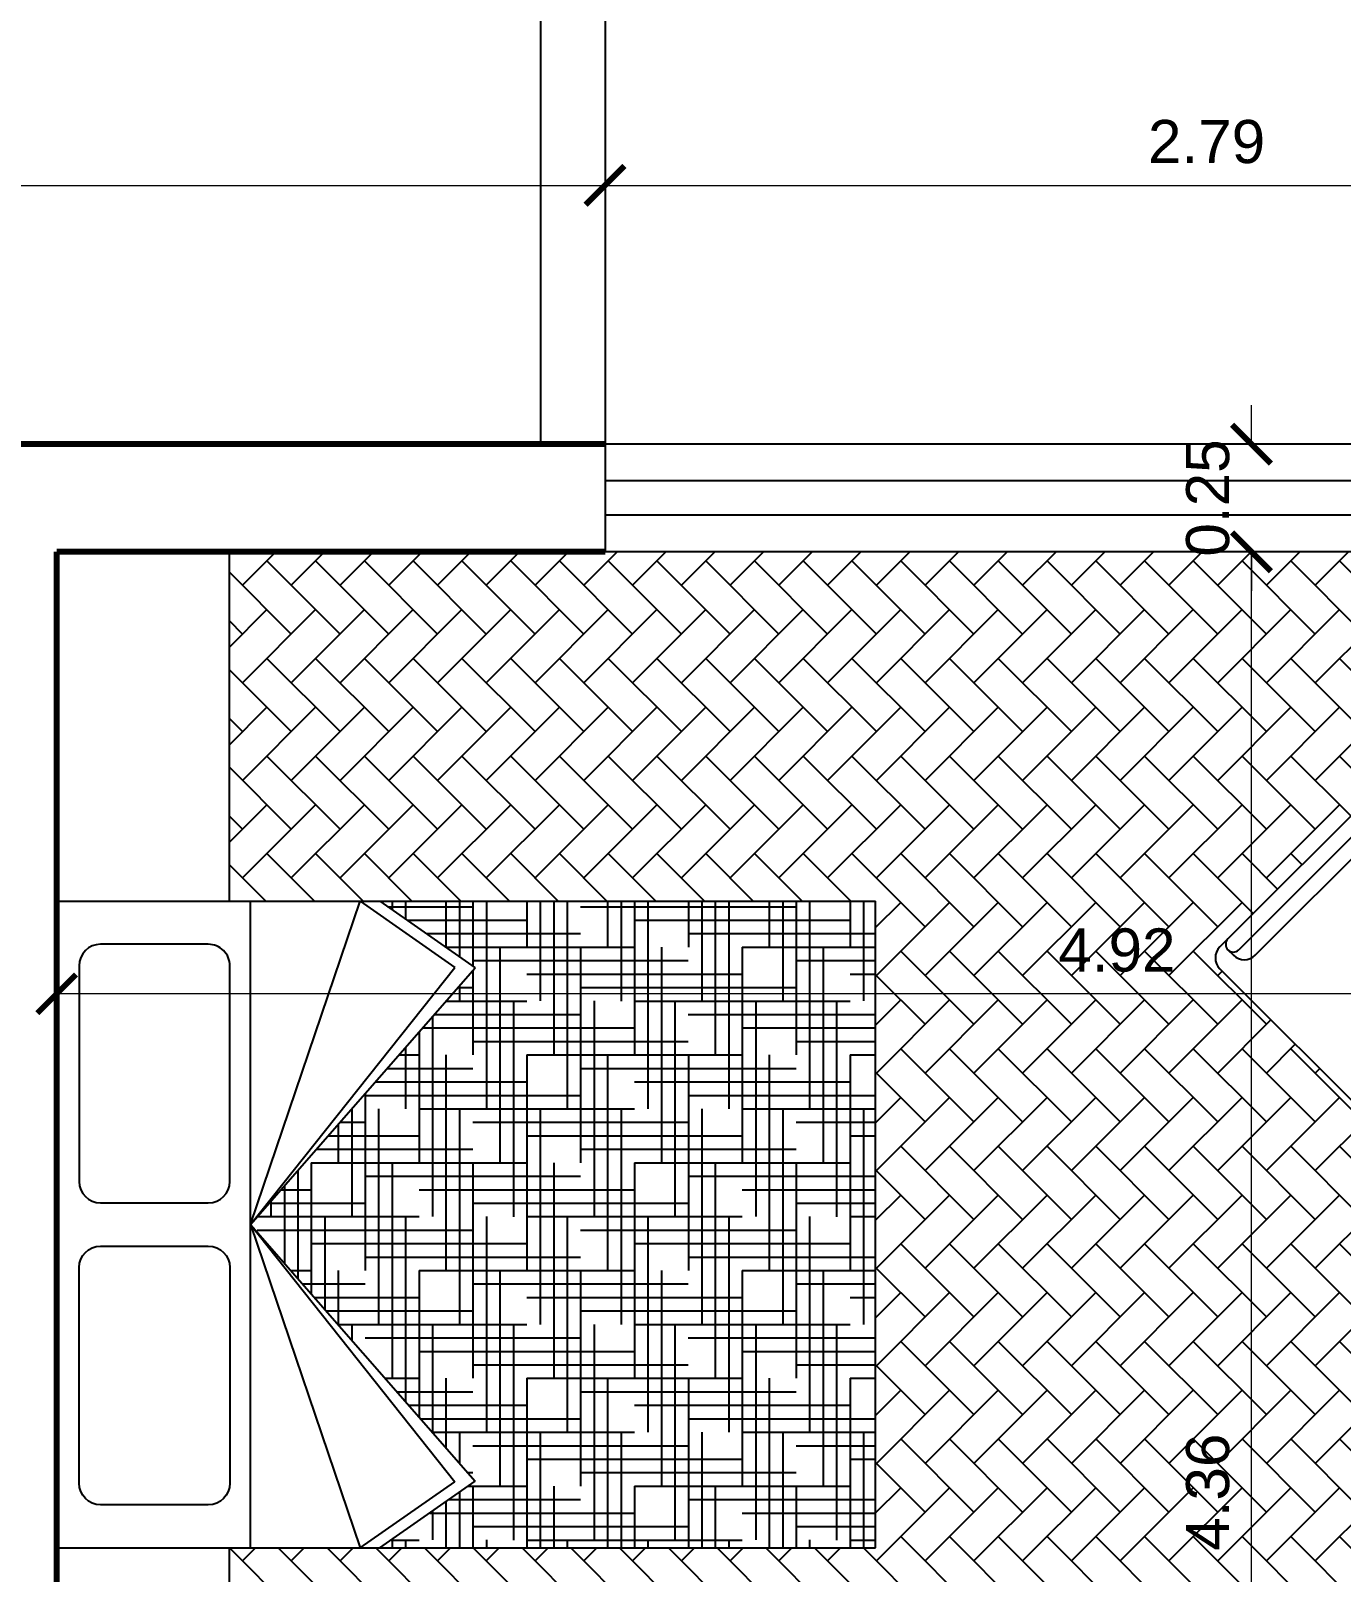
# Model space of a CAD drawing. Header units: inches. Extents: x -1.4 to 10.6, y -3.4 to 32.7.
# Drawn here: x 3.98 to 7.02, y 7.578 to 11.153 of the extents above; entities that cross this region are included whole.
import ezdxf

# ---------------------------------------------------------------- set-up
doc = ezdxf.new("R2010")
doc.units = ezdxf.units.IN
doc.header["$MEASUREMENT"] = 0
doc.linetypes.add('CONTINUA', pattern=[0])
for name, color, linetype in [('Cotas', 60, 'Continuous'), ('Mobiliario', 2, 'Continuous'), ('Pared lejana', 152, 'Continuous'), ('Textura piso', 8, 'Continuous'), ('Ventana', 4, 'Continuous')]:
    doc.layers.add(name, color=color, linetype=linetype)
doc.layers.add('Paredes', color=5, linetype='Continuous', lineweight=80)
doc.styles.get("Standard").update_dxf_attribs({"font": 'arial.ttf'})
doc.dimstyles.new('Cotas', dxfattribs={"dimtxt": 0.1, "dimasz": 0.09, "dimexe": 0.2, "dimexo": 0.4, "dimgap": 0.05, "dimtad": 1, "dimzin": 0, "dimdsep": 46, "dimtxsty": 'Standard', "dimblk": 'ARCHTICK', "dimcen": 0.09, "dimse1": 1, "dimse2": 1, "dimclrd": 60, "dimclre": 256, "dimadec": 0, "dimazin": 0, "dimtfac": 1, "dimtix": 1, "dimtofl": 0, "dimtmove": 1, "dimatfit": 3, "dimfxl": 0, "dimtolj": 1, "dimtzin": 0, "dimlwd": 9, "dimarcsym": 0})

# ---------------------------------------------------------------- blocks, each defined once
blk = doc.blocks.new('CAMA DOBLE PLAZA')
at = {"color": 0}
for p, q in [((1.77635683940025e-15, 1.899999999999995), (0, 0)), ((0, 1.899999999999995), (1.500000000000002, 1.899999999999995)), ((1.5, 1.899999999999995), (1.5, 0)), ((1.77635683940025e-15, 1.449999999999999), (1.5, 1.449999999999996)), ((0.7499999999999964, 1.449999999999999), (-1.06581410364015e-14, 1.195621545091964)), ((0.7499999999999964, 1.449999999999999), (0.153546070067117, 0.9760129355106919)), ((0.7499999999999964, 1.449999999999999), (0.1546249828623143, 0.9288482800108291)), ((0.7499999999999947, 1.449999999999999), (1.345375017137677, 0.9288482800108291)), ((0.7499999999999947, 1.449999999999999), (1.5, 1.195621545091964)), ((0.7499999999999947, 1.449999999999999), (1.346453929932874, 0.9760129355106919)), ((-1.06581410364015e-14, 1.195621545091964), (0.153546070067117, 0.9760129355106919)), ((1.5, 1.195621545091964), (1.346453929932874, 0.9760129355106919)), ((-1.06581410364015e-14, 1.149999999999995), (0.1546249828623143, 0.9288482800108291)), ((1.5, 1.149999999999995), (1.345375017137677, 0.9288482800108291)), ((0, 0), (1.500000000000002, -3.552713678800501e-15))]:
    blk.add_line(p, q, dxfattribs=at)
for points in [[(0.6500000000000004, 1.848109540588926, -0.4142135623730951), (0.7000000000000011, 1.798109540588925), (0.7000000000000011, 1.548109540588928, -0.4142135623730951), (0.6500000000000004, 1.498109540588928), (0.1500000000000021, 1.498109540588924, -0.4142135623730971), (0.1000000000000014, 1.548109540588925), (0.1000000000000014, 1.798109540588921, -0.4142135623730951), (0.1500000000000021, 1.848109540588922)], [(0.8500000000000032, 1.848109540588926, 0.4142135623730951), (0.8000000000000025, 1.798109540588925), (0.8000000000000025, 1.548109540588928, 0.4142135623730951), (0.8500000000000032, 1.498109540588928), (1.350000000000001, 1.498109540588924, 0.4142135623730971), (1.400000000000002, 1.548109540588925), (1.400000000000002, 1.798109540588921, 0.4142135623730951), (1.350000000000001, 1.848109540588922)]]:
    blk.add_lwpolyline(points, format="xyb", close=True, dxfattribs=at)
blk = doc.blocks.new('Cama2')
blk.add_blockref('CAMA DOBLE PLAZA', (-0.75, -1.919999999999995))
blk = doc.blocks.new('cama')
at = {"layer": 'Mobiliario'}
for p, q in [((151.0592816163783, 27.50975324708824), (151.8692816163783, 27.50975324708824)), ((151.0592816163783, 27.10975324708824), (151.0592816163783, 27.50975324708824)), ((153.3692816163783, 27.50975324708825), (153.9692816163783, 27.50975324708825)), ((153.9692816163783, 27.50975324708825), (153.9692816163783, 27.10975324708825)), ((151.8692816163783, 27.10975324708825), (151.0592816163783, 27.10975324708825)), ((153.9692816163783, 27.10975324708825), (153.3692816163783, 27.10975324708825))]:
    blk.add_line(p, q, dxfattribs=at)
at = {"layer": 'Mobiliario', "rotation": 180}
blk.add_blockref('Cama2', (152.6192816163783, 27.08975324708825), dxfattribs=at)
blk = doc.blocks.new('sillon2')
at = {"layer": 'Mobiliario'}
for p, q in [((148.3039523168175, 39.67239460444873), (147.0236104364756, 39.67239460444873)), ((146.9877130005781, 39.61006099632547), (146.9877130005781, 39.63649716855136)), ((146.9877130005781, 39.00829204034616), (146.9877130005781, 39.61006099632547)), ((147.0056617185267, 39.62800971427416), (147.0236104364756, 39.62800971427416)), ((147.0236104364756, 39.08008691214101), (147.0236104364756, 39.61006099632547)), ((147.6637813766466, 39.00829204034616), (147.6637813766466, 39.63649716855136)), ((148.3219010347665, 39.62800971427416), (148.3039523168175, 39.62800971427416)), ((148.3039523168175, 39.08008691214101), (148.3039523168175, 39.61006099632547)), ((148.3398497527151, 39.61006099632547), (148.3398497527151, 39.63649716855136)), ((148.3398497527151, 39.61006099632547), (148.3398497527151, 39.00829204034616)), ((147.059507872373, 39.15188178393586), (147.059507872373, 39.59211227837667)), ((148.2680548809202, 39.59211227837667), (148.2680548809202, 39.15188178393586)), ((147.0700219879201, 39.12649846358565), (147.0236104364756, 39.08008691214101)), ((147.6278839407492, 39.11598434803838), (147.0954053082704, 39.11598434803838)), ((148.2321574450228, 39.11598434803838), (147.699678812544, 39.11598434803838)), ((148.2575407653729, 39.12649846358565), (148.3039523168175, 39.08008691214101)), ((147.0236104364756, 39.08008691214101), (146.9877130005781, 39.08008691214101)), ((148.3039523168175, 39.08008691214101), (148.3398497527151, 39.08008691214101)), ((148.3039523168175, 38.97239460444868), (147.0236104364756, 38.97239460444868))]:
    blk.add_line(p, q, dxfattribs=at)
blk.add_lwpolyline([(148.3398497527151, 39.00829204034605), (146.9877130005781, 39.00829204034605)], dxfattribs=at)
for centre, radius, start, end in [((147.0236104364756, 39.63649716855124), 0.0358974358974411, 90, 180), ((147.627883940749, 39.63649716855124), 0.0358974358974411, 0, 90), ((147.699678812544, 39.63649716855124), 0.0358974358974411, 90, 180), ((148.3039523168175, 39.63649716855124), 0.0358974358974411, 0, 90), ((147.0056617185267, 39.61006099632547), 0.01794871794872055, 0, 180), ((147.0236104364756, 39.59211227837667), 0.0358974358974411, 0, 90), ((148.3039523168175, 39.59211227837667), 0.0358974358974411, 90, 180), ((148.3219010347665, 39.61006099632547), 0.01794871794872055, 0, 180), ((147.0954053082704, 39.15188178393586), 0.0358974358974411, 180, 270), ((147.627883940749, 39.15188178393586), 0.0358974358974411, 270, 0), ((147.699678812544, 39.15188178393586), 0.0358974358974411, 180, 270), ((148.2321574450228, 39.15188178393586), 0.0358974358974411, 270, 0), ((147.0236104364756, 39.00829204034605), 0.0358974358974411, 180, 270), ((147.627883940749, 39.00829204034605), 0.03589743589744143, 270, 0), ((147.699678812544, 39.00829204034605), 0.03589743589744143, 180, 270), ((148.3039523168175, 39.00829204034605), 0.0358974358974411, 270, 0)]:
    blk.add_arc(centre, radius, start, end, dxfattribs=at)
blk = doc.blocks.new('_ArchTick')
at = {"color": 0, "linetype": 'ByBlock', "const_width": 0.15}
blk.add_lwpolyline([(-0.5, -0.5), (0.5, 0.5)], dxfattribs=at)
blk = doc.blocks.new('*D74')
at = {"layer": 'Cotas', "color": 60, "linetype": 'CONTINUA', "lineweight": 9, "transparency": 16777216}
blk.add_line((3.480655548024041e-30, 10.79437171295226), (5.311933456423844, 10.79437171295226), dxfattribs=at)
at = {"layer": 'Defpoints', "color": 0, "transparency": 16777216}
for p in [(0, 10.7943717129522), (5.311933456423844, 10.79437171295226), (5.311933456423844, 10.79437171295226)]:
    blk.add_point(p, dxfattribs=at)
at = {"layer": 'Cotas', "color": 60, "lineweight": 9, "transparency": 16777216, "xscale": 0.09, "yscale": 0.09, "zscale": 0.09, "rotation": 180}
blk.add_blockref('_ArchTick', (3.480655548024041e-30, 10.79437171295226), dxfattribs=at)
at = {"layer": 'Cotas', "color": 60, "lineweight": 9, "transparency": 16777216, "xscale": 0.09, "yscale": 0.09, "zscale": 0.09}
blk.add_blockref('_ArchTick', (5.311933456423844, 10.79437171295226), dxfattribs=at)
at = {"layer": 'Cotas', "color": 0, "transparency": 16777216, "insert": (2.655966728211922, 10.89546311813643), "char_height": 0.1, "attachment_point": 5}
blk.add_mtext('\\A1;5.31', dxfattribs=at)
blk = doc.blocks.new('*D75')
at = {"layer": 'Cotas', "color": 60, "linetype": 'CONTINUA', "lineweight": 9, "transparency": 16777216}
blk.add_line((5.311933456423844, 10.79437171295226), (8.103621632364366, 10.79437171295226), dxfattribs=at)
at = {"layer": 'Defpoints', "color": 0, "transparency": 16777216}
for p in [(5.311933456423844, 10.79437171295226), (8.103621632364366, 10.79437171295226), (8.103621632364366, 10.19437171295235)]:
    blk.add_point(p, dxfattribs=at)
at = {"layer": 'Cotas', "color": 60, "lineweight": 9, "transparency": 16777216, "xscale": 0.09, "yscale": 0.09, "zscale": 0.09, "rotation": 180}
blk.add_blockref('_ArchTick', (5.311933456423844, 10.79437171295226), dxfattribs=at)
at = {"layer": 'Cotas', "color": 60, "lineweight": 9, "transparency": 16777216, "xscale": 0.09, "yscale": 0.09, "zscale": 0.09}
blk.add_blockref('_ArchTick', (8.103621632364366, 10.79437171295226), dxfattribs=at)
at = {"layer": 'Cotas', "color": 0, "transparency": 16777216, "insert": (6.707777544394105, 10.89542901172442), "char_height": 0.1, "attachment_point": 5}
blk.add_mtext('\\A1;2.79', dxfattribs=at)
blk = doc.blocks.new('*D103')
at = {"layer": 'Cotas', "color": 60, "linetype": 'CONTINUA', "lineweight": 9, "transparency": 16777216}
blk.add_line((8.959914235824897, 8.919346322418988), (4.039617499138643, 8.919346322418988), dxfattribs=at)
at = {"layer": 'Defpoints', "color": 0, "transparency": 16777216}
for p in [(4.039617499138643, 8.919346322418988), (4.039617499138643, 8.919346322418988), (8.959914235824897, 8.919346322418988)]:
    blk.add_point(p, dxfattribs=at)
at = {"layer": 'Cotas', "color": 60, "lineweight": 9, "transparency": 16777216, "xscale": 0.09, "yscale": 0.09, "zscale": 0.09, "rotation": 180}
blk.add_blockref('_ArchTick', (4.039617499138643, 8.919346322418988), dxfattribs=at)
at = {"layer": 'Cotas', "color": 60, "lineweight": 9, "transparency": 16777216, "xscale": 0.09, "yscale": 0.09, "zscale": 0.09}
blk.add_blockref('_ArchTick', (8.959914235824897, 8.919346322418988), dxfattribs=at)
at = {"layer": 'Cotas', "color": 0, "transparency": 16777216, "insert": (6.49976586748177, 9.020403621191157), "char_height": 0.1, "attachment_point": 5}
blk.add_mtext('\\A1;4.92', dxfattribs=at)
blk = doc.blocks.new('*D104')
at = {"layer": 'Cotas', "color": 60, "linetype": 'CONTINUA', "lineweight": 9, "transparency": 16777216}
blk.add_line((6.811914978832253, 5.582856000952775), (6.811914978832252, 9.944371712952236), dxfattribs=at)
at = {"layer": 'Defpoints', "color": 0, "transparency": 16777216}
for p in [(6.811914978832249, 9.944371712952236), (6.811914978832252, 9.944371712952236), (6.811914978832249, 5.582856000952775)]:
    blk.add_point(p, dxfattribs=at)
at = {"layer": 'Cotas', "color": 60, "lineweight": 9, "transparency": 16777216, "xscale": 0.09, "yscale": 0.09, "zscale": 0.09}
for p, rotation in [((6.811914978832252, 9.944371712952236), 90), ((6.811914978832253, 5.582856000952775), 270)]:
    blk.add_blockref('_ArchTick', p, dxfattribs=dict(at, rotation=rotation))
at = {"layer": 'Cotas', "color": 0, "transparency": 16777216, "insert": (6.710823573648079, 7.763613856952503), "char_height": 0.1, "attachment_point": 5, "rotation": 90}
blk.add_mtext('\\A1;4.36', dxfattribs=at)
blk = doc.blocks.new('*D105')
at = {"layer": 'Cotas', "color": 60, "linetype": 'CONTINUA', "lineweight": 9, "transparency": 16777216}
for p, q in [((6.811914978832252, 10.19437171295195), (6.811914978832252, 10.28437171295195)), ((6.811914978832253, 9.944371712952236), (6.811914978832253, 9.854371712952236))]:
    blk.add_line(p, q, dxfattribs=at)
at = {"layer": 'Defpoints', "color": 0, "transparency": 16777216}
for p in [(6.811914978832252, 10.19437171295195), (6.811914978832252, 10.19437171295195), (6.811914978832252, 9.944371712952236)]:
    blk.add_point(p, dxfattribs=at)
at = {"layer": 'Cotas', "color": 60, "lineweight": 9, "transparency": 16777216, "xscale": 0.09, "yscale": 0.09, "zscale": 0.09}
for p, rotation in [((6.811914978832252, 10.19437171295195), 270), ((6.811914978832253, 9.944371712952236), 90)]:
    blk.add_blockref('_ArchTick', p, dxfattribs=dict(at, rotation=rotation))
at = {"layer": 'Cotas', "color": 0, "transparency": 16777216, "insert": (6.710857680060085, 10.06937171295209), "char_height": 0.1, "attachment_point": 5, "rotation": 90}
blk.add_mtext('\\A1;0.25', dxfattribs=at)

msp = doc.modelspace()

# ---------------------------------------------------------------- hatches: boundary and pattern name
at = {"layer": 'Mobiliario'}
h = msp.add_hatch(dxfattribs=at)
h.set_pattern_fill('HOUND', color=256, scale=0.5, angle=270, style=0)
h.set_pattern_definition([(270, (-54.86966955773336, -126.9724224155329), (0.03124999999999998, -0.125), [0.5, -0.25]), (0, (-54.86966955773336, -126.9724224155329), (-0.125, 0.03125000000000003), [0.5, -0.25])])
h.paths.add_polyline_path([(5.939617499138649, 7.63437171295223), (5.939617499138649, 7.96579569115832), (4.856011129077729, 7.965795691158377), (5.010769219127809, 7.788996695814518), (4.789617499138643, 7.63437171295223)])
h.paths.add_polyline_path([(5.939617499138649, 7.965795691158263), (5.939617499138649, 9.13437171295223), (4.789617499138615, 9.134371712952287), (5.010769219127809, 8.979746730089886), (4.48961749913866, 8.38437171295223), (4.8560111290777, 7.96579569115832)])
at = {"layer": 'Textura piso'}
h = msp.add_hatch(dxfattribs=at)
h.set_pattern_fill('AR-HBONE', color=256, scale=0.02, angle=270, style=0)
h.set_pattern_definition([(315, (-54.86966955773336, -126.9724224155329), (0.1131370849898476, -2.966472954665309e-17), [0.24, -0.08]), (45, (-54.81310101523336, -127.0289909580329), (0.1131370849898476, -2.966472954665309e-17), [0.24, -0.08])])
edge = h.paths.add_edge_path()
edge.add_line((7.55991423582492, 5.582856000952773), (7.559914235824891, 7.467233848964497))
edge.add_line((7.559914235824891, 7.467233848964526), (8.159914235824886, 7.467233848964554))
edge.add_line((8.159914235824886, 7.467233848964526), (8.959914235824897, 7.467233848964526))
edge.add_line((8.959914235824897, 7.467233848964526), (8.959914235824897, 9.944371712952204))
edge.add_line((8.959914235824897, 9.944371712952233), (8.103621632364366, 9.944371712952233))
edge.add_line((8.103621632364366, 9.944371712952233), (5.311933456423844, 9.944371712952233))
edge.add_line((5.311933456423844, 9.944371712952233), (4.439617499138649, 9.944371712952233))
edge.add_line((4.439617499138649, 9.944371712952233), (4.439617499138649, 9.13437171295223))
edge.add_line((4.439617499138649, 9.13437171295223), (5.939617499138677, 9.13437171295223))
edge.add_line((5.939617499138649, 9.13437171295223), (5.93961749913862, 7.63437171295223))
edge.add_line((5.939617499138649, 7.63437171295223), (5.320618870589669, 7.634371712952202))
edge.add_line((5.320618870589669, 7.634371712952174), (5.320618870589641, 6.992458084357509))
edge.add_line((5.320618870589612, 6.992458084357537), (5.339355631102819, 6.992458084357594))
edge.add_line((5.339355631102819, 6.992458084357594), (5.339355631102819, 6.98748661326448))
edge.add_line((5.339355631102819, 6.987486613264451), (5.359241515475276, 6.987486613264451))
edge.add_line((5.359241515475276, 6.987486613264451), (5.359241515475276, 6.982515142171366))
edge.add_line((5.359241515475276, 6.982515142171366), (5.374155928754533, 6.982515142171366))
edge.add_line((5.374155928754533, 6.982515142171366), (5.374155928754533, 6.977543671078251))
edge.add_line((5.374155928754533, 6.97754367107828), (5.384098870940818, 6.977543671078337))
edge.add_line((5.384098870940818, 6.977543671078337), (5.384098870940818, 6.972572199985223))
edge.add_line((5.384098870940818, 6.972572199985194), (5.389070342033904, 6.972572199985166))
edge.add_line((5.389070342033904, 6.972572199985194), (5.389070342033904, 6.967600728892137))
edge.add_line((5.389070342033904, 6.967600728892108), (5.399013284220075, 6.967600728892108))
edge.add_line((5.399013284220075, 6.967600728892108), (5.399013284220075, 6.962629257799023))
edge.add_line((5.399013284220075, 6.962629257799023), (5.403984755313274, 6.962629257799023))
edge.add_line((5.403984755313274, 6.962629257799023), (5.403984755313274, 6.95765778670571))
edge.add_line((5.403984755313274, 6.95765778670571), (5.40895622640636, 6.95765778670571))
edge.add_line((5.40895622640636, 6.95765778670571), (5.40895622640636, 6.952686315612624))
edge.add_line((5.40895622640636, 6.952686315612624), (5.413927697499446, 6.952686315612596))
edge.add_line((5.413927697499446, 6.952686315612624), (5.413927697499446, 6.942743373426481))
edge.add_line((5.413927697499446, 6.942743373426453), (5.418899168592532, 6.942743373426453))
edge.add_line((5.418899168592532, 6.942743373426453), (5.418899168592532, 6.937771902333395))
edge.add_line((5.418899168592532, 6.937771902333424), (5.423870639685617, 6.937771902333395))
edge.add_line((5.423870639685617, 6.937771902333367), (5.423870639685617, 6.927828960147167))
edge.add_line((5.423870639685617, 6.927828960147195), (5.428842110778817, 6.927828960147252))
edge.add_line((5.428842110778817, 6.927828960147252), (5.428842110778817, 6.912914546867739))
edge.add_line((5.428842110778817, 6.912914546867711), (5.433813581871902, 6.912914546867711))
edge.add_line((5.433813581871902, 6.912914546867711), (5.433813581871902, 6.89302866249534))
edge.add_line((5.433813581871902, 6.893028662495368), (5.438785052964988, 6.893028662495396))
edge.add_line((5.438785052964988, 6.893028662495368), (5.438785052964988, 6.874089806647618))
edge.add_line((5.438785052964988, 6.874089806647618), (5.320618870589612, 6.87408980664776))
edge.add_line((5.320618870589612, 6.874089806647788), (5.320618870589612, 6.763770414074486))
edge.add_line((5.320618870589612, 6.763770414074457), (5.269755035799164, 6.763770414074429))
edge.add_line((5.269755035799164, 6.763770414074457), (5.269755035799164, 6.768741885167572))
edge.add_line((5.269755035799164, 6.768741885167543), (5.259812093612993, 6.768741885167515))
edge.add_line((5.259812093612993, 6.768741885167543), (5.259812093612993, 6.773713356260657))
edge.add_line((5.259812093612993, 6.773713356260629), (5.254840622519907, 6.773713356260629))
edge.add_line((5.254840622519907, 6.773713356260629), (5.254840622519907, 6.778684827353715))
edge.add_line((5.254840622519907, 6.778684827353715), (5.244897680333622, 6.778684827353743))
edge.add_line((5.244897680333622, 6.778684827353771), (5.244897680333622, 6.783656298447028))
edge.add_line((5.244897680333622, 6.783656298447028), (5.239926209240537, 6.783656298447085))
edge.add_line((5.239926209240537, 6.783656298447085), (5.239926209240537, 6.788627769540142))
edge.add_line((5.239926209240537, 6.788627769540113), (5.234954738147451, 6.788627769540142))
edge.add_line((5.234954738147451, 6.78862776954017), (5.234954738147451, 6.793599240633228))
edge.add_line((5.234954738147451, 6.793599240633199), (5.229983267054365, 6.793599240633171))
edge.add_line((5.229983267054365, 6.793599240633199), (5.229983267054365, 6.798570711726285))
edge.add_line((5.229983267054365, 6.798570711726285), (5.225011795961166, 6.79857071172637))
edge.add_line((5.225011795961166, 6.798570711726342), (5.225011795961166, 6.808513653912456))
edge.add_line((5.225011795961166, 6.808513653912456), (5.22004032486808, 6.808513653912485))
edge.add_line((5.22004032486808, 6.808513653912513), (5.22004032486808, 6.81348512500557))
edge.add_line((5.22004032486808, 6.813485125005542), (5.215068853774994, 6.813485125005514))
edge.add_line((5.215068853774994, 6.813485125005542), (5.215068853774994, 6.828399538285026))
edge.add_line((5.215068853774994, 6.828399538285026), (5.210097382681909, 6.828399538285055))
edge.add_line((5.210097382681909, 6.828399538285026), (5.210097382681909, 6.843313951564284))
edge.add_line((5.210097382681909, 6.843313951564284), (5.205125911588823, 6.843313951564284))
edge.add_line((5.205125911588823, 6.843313951564284), (5.205125911588823, 6.874089806647874))
edge.add_line((5.205125911588823, 6.874089806647902), (5.320618870589612, 6.874089806647788))
edge.add_line((5.320618870589612, 6.874089806647788), (5.320618870589641, 7.63437171295223))
edge.add_line((5.320618870589641, 7.63437171295223), (4.439617499138649, 7.63437171295223))
edge.add_line((4.439617499138649, 7.63437171295223), (4.439617499138649, 7.034371712952236))
edge.add_line((4.439617499138649, 7.034371712952208), (4.039617499138643, 7.034371712952208))
edge.add_line((4.039617499138672, 7.034371712952208), (4.039617499138672, 6.482856000952808))
edge.add_line((4.039617499138672, 6.482856000952808), (4.027617500200279, 6.482856000952836))
edge.add_line((4.027617500200279, 6.482856000952864), (4.027617499096777, 6.451536001343527))
edge.add_ellipse((4.030723439490373, 5.622075229054104), major_axis=(0.5865214487160271, 0.5865214487160272), ratio=0.9999999999999234, start_angle=-41.365522527604185, end_angle=45.21454470821851, ccw=False)
edge.add_line((4.85852177420341, 5.674655995078552), (4.858521774227654, 5.620656000291206))
edge.add_line((4.858521774227654, 5.620656000291177), (4.84825755077452, 5.62065600030374))
edge.add_line((4.84825755077452, 5.62065600030374), (4.848257551683332, 5.61629991560423))
edge.add_ellipse((4.848302457858807, 5.590623673859085), major_axis=(0.01815587231772411, 0.0181558723177241), ratio=0.9999999999941593, start_angle=45.10020860025428, end_angle=84.1659729730101)
edge.add_line((4.832086116564938, 5.610531000802695), (4.832086115869203, 5.604456000310023))
edge.add_line((4.832086115869174, 5.604456000310023), (4.839198887149905, 5.604456000292771))
edge.add_line((4.839198887149905, 5.604456000292799), (4.842614186680549, 5.5903927619473))
edge.add_ellipse((4.833351632450842, 5.594470913172444), major_axis=(0.005754533328595463, 0.005754533328595463), ratio=0.999999999998392, start_angle=224.9999999623772, end_angle=319.67572218962357, ccw=False)
edge.add_line((4.833351632545742, 5.586332774137958), (4.825625537931217, 5.586332774107206))
edge.add_line((4.825625537931217, 5.586332774107206), (4.825625538152991, 5.582856000952745))
edge.add_line((4.825625538152991, 5.582856000952773), (4.839617499138654, 5.582856000952802))
edge.add_line((4.839617499138683, 5.582856000952773), (5.736836930060804, 5.582855999289166))
edge.add_line((5.736836930060775, 5.582855999289194), (7.55991423582492, 5.582856000952802))
h.paths.add_polyline_path([(7.643958593905467, 8.072128923124097), (6.738620168078569, 8.977467348951023, -0.4142135623734231), (6.738620168078398, 9.028233989651625), (6.757313364727935, 9.04692718630119), (7.182828274208475, 9.472442095781702, -0.4142135623747349), (7.23359491490919, 9.472442095781645), (8.138933340736088, 8.567103669954719, -0.414213562374079), (8.138933340736145, 8.51633702925406), (7.713418431255633, 8.090822119773492), (7.694725234606096, 8.072128923123984, -0.4142135623737508)], flags=16)
h.paths.add_polyline_path([(6.809273496150581, 6.739428143273273), (6.81767991847434, 6.708447619790348), (6.806538827070256, 6.668390087960489), (6.770846300771268, 6.622229810227367), (6.727229292822187, 6.585459113792211), (6.686366072311273, 6.555290759434655), (6.682804001514796, 6.543424248226955), (6.665452760285945, 6.505079671248922), (6.662629964910906, 6.493290025395225), (6.555912995317669, 6.419777318459268), (6.542442222714357, 6.402966081291737), (6.520386799780113, 6.386326445513561), (6.66205973675028, 6.24465350854328, -0.414213562373098), (6.662059736750251, 6.185411148106056), (6.143689082924311, 5.667040494280087, -0.4142135623733729), (6.08444672248703, 5.66704049428003), (5.526581161703007, 6.224906055064054, -0.4142135623742221), (5.52658116170312, 6.284148415501392), (5.835934619160696, 6.593501872958967), (5.836383422288293, 6.595476948307834), (5.856056993474652, 6.620663859106031), (5.871551604414378, 6.629118858212649), (6.044951815529032, 6.802519069327303, -0.4142135623733729), (6.104194175966313, 6.80251906932736), (6.226969058491221, 6.679744186802424), (6.341408244007198, 6.796258587523624), (6.373030437072941, 6.831218563998419), (6.447182396435664, 6.890480801940868), (6.455493240300541, 6.911133966521987), (6.494557974342626, 6.958295303883091), (6.55855969581836, 6.994286633399753), (6.581096618696932, 6.993863902580273), (6.59117487636945, 6.984498453262319), (6.594877368019837, 6.957140023239418), (6.591233896526234, 6.926816316046228), (6.556872903460089, 6.862478613072), (6.502133485162261, 6.812832491375872), (6.473468250458637, 6.741807553228369), (6.430405336250118, 6.684893995201065), (6.361414468106176, 6.637373647418741), (6.357074336189754, 6.629265661000119), (6.317345274852528, 6.589367970441032), (6.412863914198738, 6.493849331094879), (6.497708489375469, 6.568300648833173), (6.556198186516951, 6.616204174832006), (6.586136341171198, 6.629833457086107), (6.661495235538951, 6.660226074951851), (6.672193044851781, 6.686992997967735), (6.697578925598918, 6.711012921148239), (6.760567188588283, 6.743388155195049), (6.793014194791056, 6.748940275199999)], flags=16)
h.paths.add_polyline_path([(4.882225409506752, 7.52674817136517), (6.509307343690772, 7.52674817136517), (6.509307343690772, 7.295502368813118), (4.882225409506752, 7.295502368813118)], flags=25)
h.paths.add_polyline_path([(5.536479501810113, 7.252110875067785), (6.224392189395381, 7.252110875067785), (6.224392189395381, 7.130419197032325), (5.536479501810113, 7.130419197032325)], flags=24)

# ---------------------------------------------------------------- linework, layer by layer
at = {"layer": 'Pared lejana'}
for p, q in [((5.311933456423844, 13.8640751794932), (5.311933456423844, 9.944779809988148)), ((5.161933456423867, 13.71407517949322), (5.161933456423867, 10.19141521807043))]:
    msp.add_line(p, q, dxfattribs=at)
at = {"layer": 'Paredes'}
for p, q in [((5.311933456423844, 10.19437171295229), (0, 10.19437171295218)), ((5.311933456423844, 9.944371712952233), (4.039617499138643, 9.944371712952233)), ((4.039617499138672, 6.482856000952808), (4.039617499138643, 9.944371712952233)), ((5.311933456423844, 9.944779809988148), (5.161910654446643, 9.944779809988148))]:
    msp.add_line(p, q, dxfattribs=at)
at = {"layer": 'Ventana'}
for p, q in [((8.103621632364366, 10.19437171295235), (5.311933456423844, 10.19437171295229)), ((5.311933456423844, 10.19437171295229), (5.311933456423844, 9.944779809988148)), ((8.103621632364366, 10.1093717129522), (5.311933456423844, 10.1093717129522)), ((8.103621632364366, 10.02937171295221), (5.311933456423844, 10.02937171295221)), ((8.103621632364366, 9.944371712952233), (5.311933456423844, 9.944371712952233))]:
    msp.add_line(p, q, dxfattribs=at)

# ---------------------------------------------------------------- block references
at = {"layer": 'Mobiliario'}
for name, p, rotation in [('cama', (-23.07013574794956, 161.0036533293305), 270), ('sillon2', (139.6579697787813, -67.83664376032215), 135)]:
    msp.add_blockref(name, p, dxfattribs=dict(at, rotation=rotation))

# ---------------------------------------------------------------- dimensions: what is measured, and where the dimension line sits
at = {"layer": 'Cotas'}
for base, p1, p2, picture, middle in [((5.311933456423844, 10.79437171295226), (0, 10.7943717129522), (5.311933456423844, 10.79437171295226), '*D74', (2.655966728211922, 10.89546311813643)), ((8.103621632364366, 10.79437171295226), (5.311933456423844, 10.79437171295226), (8.103621632364366, 10.19437171295235), '*D75', (6.707777544394105, 10.89542901172442)), ((4.039617499138643, 8.919346322418988), (8.959914235824897, 8.919346322418988), (4.039617499138643, 8.919346322418988), '*D103', (6.49976586748177, 9.020403621191157))]:
    dim = msp.add_linear_dim(base=base, p1=p1, p2=p2, dimstyle='Cotas', dxfattribs=at)
    dim.commit()
    dim.dimension.update_dxf_attribs({"geometry": picture, "text_midpoint": middle})
for base, p1, p2, picture, middle in [((6.811914978832252, 10.19437171295195), (6.811914978832249, 9.944371712952233), (6.811914978832249, 10.19437171295195), '*D105', (6.710857680060085, 10.06937171295209)), ((6.811914978832252, 9.944371712952236), (6.811914978832245, 5.582856000952773), (6.811914978832245, 9.944371712952233), '*D104', (6.710823573648079, 7.763613856952503))]:
    dim = msp.add_linear_dim(base=base, p1=p1, p2=p2, angle=270, dimstyle='Cotas', dxfattribs=at)
    dim.commit()
    dim.dimension.update_dxf_attribs({"geometry": picture, "text_midpoint": middle})

doc.saveas('drawing.dxf')
